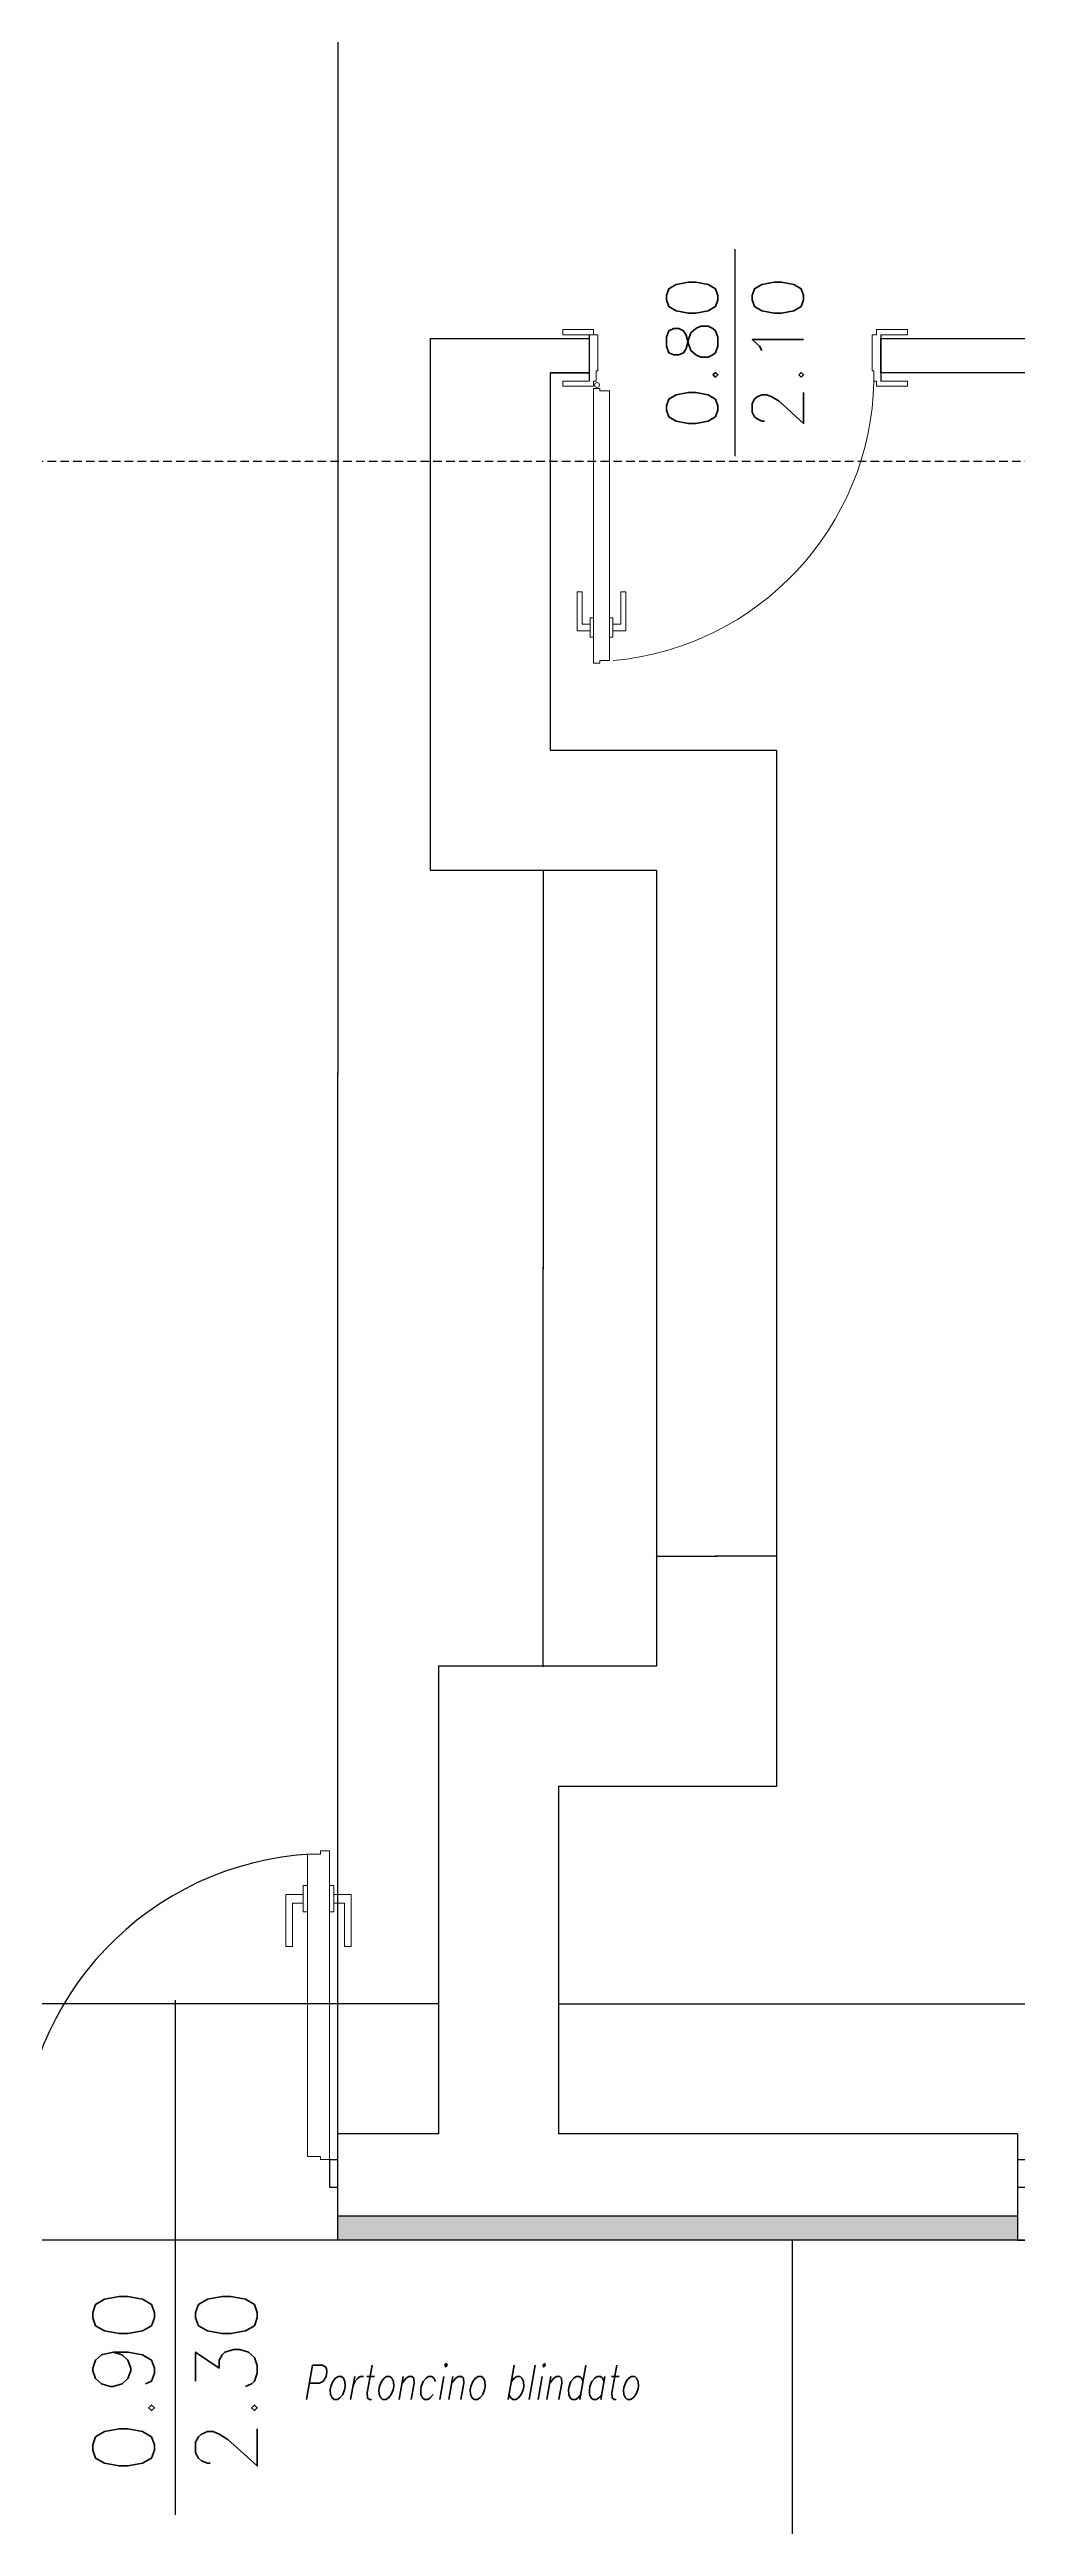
# Model space of a CAD drawing. Header units: metres. Extents: x -2057 to 8255, y -892 to 9175.
# Drawn here: x 3513 to 3795, y 7519 to 8241 of the extents above; entities that cross this region are included whole.
import ezdxf

# ---------------------------------------------------------------- set-up
doc = ezdxf.new("R2010")
doc.units = ezdxf.units.M
doc.header["$LTSCALE"] = 10
doc.header["$PDMODE"] = 35
doc.header["$PDSIZE"] = 0.1
for name, pattern in [('AUSGEZOGEN', [0]), ('CONTINUA', [0]), ('DASHED2', [0.375, 0.25, -0.125])]:
    doc.linetypes.add(name, pattern=pattern)
for name, color, linetype in [('Muri', 3, 'Continuous'), ('Retino', 8, 'Continuous'), ('Sottile', 5, 'Continuous'), ('Testi', 3, 'Continuous'), ('Verde', 84, 'Continuous')]:
    doc.layers.add(name, color=color, linetype=linetype)
doc.layers.add('QUOTE', color=13, linetype='AUSGEZOGEN', lineweight=18)
doc.styles.add('SIMPLEX-STRETTO', font='simplex.shx', dxfattribs={"width": 0.75, "oblique": 10})
doc.styles.get("Standard").update_dxf_attribs({"font": 'romans.shx'})
doc.dimstyles.new('ISO-25', dxfattribs={"dimtxt": 0.25, "dimasz": 0.2, "dimexe": 0.1, "dimexo": 0.1, "dimgap": 0.1, "dimtad": 0, "dimzin": 1, "dimtxsty": 'Standard', "dimblk": 'OBLIQUE', "dimcen": 2.5, "dimclrt": 2, "dimadec": 0, "dimazin": 0, "dimtfac": 1, "dimtmove": 0, "dimatfit": 3, "dimfxl": 1, "dimarcsym": 0})

# ---------------------------------------------------------------- blocks, each defined once
blk = doc.blocks.new('_Oblique')
at = {"color": 0, "linetype": 'ByBlock', "lineweight": -2}
blk.add_line((-0.5, -0.5), (0.5, 0.5), dxfattribs=at)
blk = doc.blocks.new('*D83')
at = {"layer": 'Defpoints', "color": 0, "transparency": 16777216}
for p in [(3661.67, 7671.7), (3661.67, 7671.7), (4041.64, 7671.7)]:
    blk.add_point(p, dxfattribs=at)
at = {"layer": 'QUOTE', "color": 0, "lineweight": -2, "transparency": 16777216}
for p, q in [((3661.67, 7671.7), (3851.11, 7671.7)), ((4041.64, 7671.7), (3852.2, 7671.7)), ((4041.64, 7671.8), (4041.64, 7671.8))]:
    blk.add_line(p, q, dxfattribs=at)
at = {"layer": 'QUOTE', "color": 0, "lineweight": -2, "transparency": 16777216, "xscale": 0.15, "yscale": 0.15, "zscale": 0.15, "rotation": 180}
blk.add_blockref('_Oblique', (3661.67, 7671.7), dxfattribs=at)
at = {"layer": 'QUOTE', "color": 0, "lineweight": -2, "transparency": 16777216, "xscale": 0.15, "yscale": 0.15, "zscale": 0.15}
blk.add_blockref('_Oblique', (4041.64, 7671.7), dxfattribs=at)
at = {"layer": 'QUOTE', "color": 2, "transparency": 16777216, "insert": (3851.66, 7671.7), "char_height": 0.18, "attachment_point": 5}
blk.add_mtext('379,97', dxfattribs=at)
blk = doc.blocks.new('*D84')
at = {"layer": 'Defpoints', "color": 0, "transparency": 16777216}
for p in [(3027.04, 7671.7), (3027.04, 7671.7), (3626.67, 7671.7)]:
    blk.add_point(p, dxfattribs=at)
at = {"layer": 'QUOTE', "color": 0, "lineweight": -2, "transparency": 16777216}
for p, q in [((3027.04, 7671.7), (3326.31, 7671.7)), ((3626.67, 7671.7), (3327.41, 7671.7))]:
    blk.add_line(p, q, dxfattribs=at)
at = {"layer": 'QUOTE', "color": 0, "lineweight": -2, "transparency": 16777216, "xscale": 0.15, "yscale": 0.15, "zscale": 0.15, "rotation": 180}
blk.add_blockref('_Oblique', (3027.04, 7671.7), dxfattribs=at)
at = {"layer": 'QUOTE', "color": 0, "lineweight": -2, "transparency": 16777216, "xscale": 0.15, "yscale": 0.15, "zscale": 0.15}
blk.add_blockref('_Oblique', (3626.67, 7671.7), dxfattribs=at)
at = {"layer": 'QUOTE', "color": 2, "transparency": 16777216, "insert": (3326.86, 7671.7), "char_height": 0.18, "attachment_point": 5}
blk.add_mtext('599,64', dxfattribs=at)
blk = doc.blocks.new('*D78')
at = {"layer": 'Defpoints', "color": 0, "transparency": 16777216}
for p in [(3597.32, 8252.05), (3597.32, 8252.05), (3597.32, 7633.76)]:
    blk.add_point(p, dxfattribs=at)
at = {"layer": 'QUOTE', "color": 0, "lineweight": -2, "transparency": 16777216}
for p, q in [((3597.32, 8252.05), (3597.32, 7943.45)), ((3597.32, 7633.76), (3597.32, 7942.37))]:
    blk.add_line(p, q, dxfattribs=at)
at = {"layer": 'QUOTE', "color": 0, "lineweight": -2, "transparency": 16777216, "xscale": 0.15, "yscale": 0.15, "zscale": 0.15}
for p, rotation in [((3597.32, 8252.05), 90), ((3597.32, 7633.76), 270)]:
    blk.add_blockref('_Oblique', p, dxfattribs=dict(at, rotation=rotation))
at = {"layer": 'QUOTE', "color": 2, "transparency": 16777216, "insert": (3597.32, 7942.91), "char_height": 0.18, "attachment_point": 5, "rotation": 90}
blk.add_mtext('618,28', dxfattribs=at)
blk = doc.blocks.new('*D93')
at = {"layer": 'Defpoints', "color": 0, "transparency": 16777216}
for p in [(3657.17, 8002.05), (3657.17, 7770.05), (3657.17, 7770.05)]:
    blk.add_point(p, dxfattribs=at)
at = {"layer": 'QUOTE', "color": 0, "lineweight": -2, "transparency": 16777216}
for p, q in [((3657.17, 8002.05), (3657.17, 7886.59)), ((3657.17, 7770.05), (3657.17, 7885.5))]:
    blk.add_line(p, q, dxfattribs=at)
at = {"layer": 'QUOTE', "color": 0, "lineweight": -2, "transparency": 16777216, "xscale": 0.15, "yscale": 0.15, "zscale": 0.15}
for p, rotation in [((3657.17, 8002.05), 90), ((3657.17, 7770.05), 270)]:
    blk.add_blockref('_Oblique', p, dxfattribs=dict(at, rotation=rotation))
at = {"layer": 'QUOTE', "color": 2, "transparency": 16777216, "insert": (3657.17, 7886.05), "char_height": 0.18, "attachment_point": 5, "rotation": 90}
blk.add_mtext('232,00', dxfattribs=at)
blk = doc.blocks.new('*D96')
at = {"layer": 'Defpoints', "color": 0, "transparency": 16777216}
for p in [(3690.17, 7802.09), (3725.17, 7802.09), (3725.17, 7802.09)]:
    blk.add_point(p, dxfattribs=at)
at = {"layer": 'QUOTE', "color": 0, "lineweight": -2, "transparency": 16777216}
for p, q in [((3690.17, 7802.09), (3707.21, 7802.09)), ((3725.17, 7802.09), (3708.13, 7802.09))]:
    blk.add_line(p, q, dxfattribs=at)
at = {"layer": 'QUOTE', "color": 0, "lineweight": -2, "transparency": 16777216, "xscale": 0.15, "yscale": 0.15, "zscale": 0.15, "rotation": 180}
blk.add_blockref('_Oblique', (3690.17, 7802.09), dxfattribs=at)
at = {"layer": 'QUOTE', "color": 0, "lineweight": -2, "transparency": 16777216, "xscale": 0.15, "yscale": 0.15, "zscale": 0.15}
blk.add_blockref('_Oblique', (3725.17, 7802.09), dxfattribs=at)
at = {"layer": 'QUOTE', "color": 2, "transparency": 16777216, "insert": (3707.67, 7802.09), "char_height": 0.18, "attachment_point": 5}
blk.add_mtext('35,00', dxfattribs=at)
blk = doc.blocks.new('*D98')
at = {"layer": 'Defpoints', "color": 0, "transparency": 16777216}
for p in [(3729.78, 7602.76), (4051.61, 7602.76), (4051.61, 7382.76)]:
    blk.add_point(p, dxfattribs=at)
at = {"layer": 'QUOTE', "color": 0, "lineweight": -2, "transparency": 16777216}
for p, q in [((4051.51, 7602.76), (3729.68, 7602.76)), ((3729.78, 7602.76), (3729.78, 7493.48)), ((3729.78, 7382.76), (3729.78, 7492.04)), ((4051.51, 7382.76), (3729.68, 7382.76))]:
    blk.add_line(p, q, dxfattribs=at)
at = {"layer": 'QUOTE', "color": 0, "lineweight": -2, "transparency": 16777216, "xscale": 0.2, "yscale": 0.2, "zscale": 0.2}
for p, rotation in [((3729.78, 7602.76), 90), ((3729.78, 7382.76), 270)]:
    blk.add_blockref('_Oblique', p, dxfattribs=dict(at, rotation=rotation))
at = {"layer": 'QUOTE', "color": 2, "transparency": 16777216, "insert": (3729.78, 7492.76), "char_height": 0.25, "attachment_point": 5, "rotation": 90}
blk.add_mtext('220,00', dxfattribs=at)

msp = doc.modelspace()

# ---------------------------------------------------------------- hatches: boundary and pattern name
at = {"layer": 'Verde'}
h = msp.add_hatch(dxfattribs=at)
h.set_pattern_fill('HONEY', color=252, scale=0.97)
h.set_pattern_definition([(0, (-277262.683, -85594.6857), (4.619625, 2.667141726), [3.07975, -6.1595]), (120, (-277262.683, -85594.6857), (-4.61962499, 2.667141743), [3.07975, -6.1595]), (60, (-277262.683, -85594.6857), (1e-08, 5.334283469), [-6.1595, 3.07975])])
h.paths.add_polyline_path([(3485.3495, 8637.7635), (3513.23, 8637.7638), (3513.23, 8630.7638), (3485.3495, 8630.7635)])
h.paths.add_polyline_path([(3502.3208, 7602.7635), (3502.3209, 7609.7637), (3485.3495, 7609.7637), (3485.3495, 7602.7635)])
h.paths.add_polyline_path([(3597.3208, 7609.7636), (3597.3208, 7602.7635), (3661.0371, 7602.7635), (3661.0371, 7609.7635)])
h.paths.add_polyline_path([(2996.0371, 8467.3526), (3003.0371, 8467.3526), (3003.0371, 8630.7635), (3485.3495, 8630.7635), (3485.3495, 8637.7635), (2996.0371, 8637.7635), (2996.0371, 8451.4526)])
h.paths.add_polyline_path([(3901.7241, 8637.7635), (3901.7241, 8630.7635), (4318.7643, 8630.7635), (4325.1364, 8637.7635)])
h.paths.add_polyline_path([(3513.23, 8630.7639), (3513.23, 8637.7639), (3513.23, 8637.7638), (3513.23, 8630.7638)])
h.paths.add_polyline_path([(4319.0371, 8469.7635), (4326.0371, 8469.7635), (4326.0371, 8637.7635), (4325.1364, 8637.7635), (4319.0371, 8630.7635)])
h.paths.add_polyline_path([(4319.0371, 8204.4881), (4326.0371, 8204.4881), (4326.0371, 8369.7635), (4319.0371, 8369.7635)])
h.paths.add_polyline_path([(4326.0371, 7671.427), (4319.0371, 7671.427), (4319.0371, 7609.7635), (4326.0371, 7602.7635)])
h.paths.add_polyline_path([(3740.9138, 7602.7635), (3795.4714, 7602.7635), (3795.4714, 7609.7634), (3661.0371, 7609.7635), (3661.0371, 7602.7635)])
h.paths.add_polyline_path([(3975.4714, 7609.7635), (3975.4714, 7602.7635), (4326.0371, 7602.7635), (4319.0371, 7609.7635)])
h.paths.add_polyline_path([(4319.0371, 7732.0242), (4326.0371, 7732.0242), (4326.0371, 8114.4881), (4319.0371, 8114.4881)])
h.paths.add_polyline_path([(4326.0371, 7672.0242), (4319.0371, 7672.0242), (4319.0371, 7671.427), (4326.0371, 7671.427)])

# ---------------------------------------------------------------- linework, layer by layer
for p, q in [((3597.3208, 7602.7636), (3502.3208, 7602.7639)), ((3795.4714, 7602.7634), (3975.4714, 7602.7634))]:
    msp.add_line(p, q)
at = {"layer": 'Muri'}
for p, q in [((3624.1731, 8157.0485), (3624.1731, 8002.0485)), ((3624.1731, 8157.0485), (3670.6136, 8157.0485)), ((3670.6136, 8157.0485), (3670.6136, 8147.0485)), ((3755.6136, 8147.0485), (3755.6136, 8157.0485)), ((3755.6136, 8157.0485), (4120.4071, 8157.0485)), ((3659.1731, 8147.0485), (3659.1731, 8037.0485)), ((3659.1731, 8147.0485), (3659.1731, 8037.0485)), ((3659.1731, 8147.0485), (3670.6136, 8147.0485)), ((3670.6136, 8147.0485), (3659.1731, 8147.0485)), ((4120.4071, 8147.0485), (3755.6136, 8147.0485)), ((3659.1731, 8037.0485), (3725.1731, 8037.0485)), ((3725.1731, 8037.0485), (3725.1731, 7735.0485)), ((3624.1731, 8002.0485), (3690.1731, 8002.0485)), ((3690.1731, 8002.0485), (3690.1731, 7770.0485)), ((3626.6731, 7770.0485), (3626.6731, 7633.7636)), ((3690.1731, 7770.0485), (3626.6731, 7770.0485)), ((3661.6731, 7735.0485), (3661.673, 7633.7635)), ((3725.1731, 7735.0485), (3661.6731, 7735.0485)), ((3597.3208, 7602.7636), (3597.3209, 7633.7636)), ((3597.3208, 7602.7636), (3597.3209, 7633.7636)), ((3626.6731, 7633.7636), (3597.3209, 7633.7636)), ((3795.4714, 7633.7633), (3661.673, 7633.7635)), ((3795.4714, 7633.7634), (3795.4714, 7602.7634)), ((3795.4714, 7633.7633), (3795.4714, 7602.7633)), ((3795.4714, 7602.7633), (3597.3208, 7602.7636))]:
    msp.add_line(p, q, dxfattribs=at)
at = {"layer": 'Muri', "linetype": 'CONTINUA', "lineweight": 9}
for p, q in [((3670.6136, 8147.0485), (3670.6136, 8157.0485)), ((3755.6136, 8147.0485), (3755.6136, 8157.0485))]:
    msp.add_line(p, q, dxfattribs=at)
at = {"layer": 'Retino', "linetype": 'DASHED2'}
msp.add_line((3807.6364, 8121.1642), (3283.5371, 8121.1642), dxfattribs=at)
at = {"layer": 'Sottile'}
for p, q in [((3713.1136, 8122.6701), (3713.1136, 8183.026)), ((3549.8208, 7672.7636), (3549.8208, 7522.7636)), ((3594.8207, 7626.2636), (3597.3208, 7626.2636)), ((3594.8207, 7626.2635), (3594.8207, 7618.2635)), ((3795.4714, 7626.2634), (3975.4714, 7626.2634)), ((3594.8208, 7618.2636), (3597.3208, 7618.2636)), ((3795.4714, 7618.2634), (3975.4714, 7618.2634)), ((3795.4714, 7609.7634), (3597.3208, 7609.7636))]:
    msp.add_line(p, q, dxfattribs=at)
at = {"layer": 'Sottile', "linetype": 'CONTINUA', "lineweight": 9}
for p, q in [((3671.8636, 8159.5989), (3662.8636, 8159.5989)), ((3662.8636, 8159.5989), (3662.8636, 8158.0989)), ((3671.8636, 8159.5989), (3662.8636, 8159.5989)), ((3662.8636, 8159.5989), (3662.8636, 8158.0989)), ((3662.8636, 8158.0989), (3671.6136, 8158.0989)), ((3662.8636, 8158.0989), (3670.6136, 8158.0989)), ((3670.6136, 8144.5989), (3670.6136, 8158.0989)), ((3671.8636, 8158.0989), (3671.8636, 8159.5989)), ((3671.8636, 8158.0989), (3671.8636, 8159.5989)), ((3671.8636, 8158.0989), (3672.1136, 8158.0989)), ((3671.8636, 8158.0989), (3672.1136, 8158.0989)), ((3673.1136, 8158.0989), (3672.1136, 8158.0989)), ((3673.1136, 8158.0989), (3672.1136, 8158.0989)), ((3673.1136, 8147.5972), (3673.1136, 8158.0989)), ((3673.1136, 8147.5972), (3673.1136, 8158.0989)), ((3753.1136, 8158.0989), (3754.1136, 8158.0989)), ((3753.1136, 8147.5972), (3753.1136, 8158.0989)), ((3753.1136, 8158.0989), (3754.1136, 8158.0989)), ((3753.1136, 8147.5972), (3753.1136, 8158.0989)), ((3754.1136, 8158.0989), (3754.3636, 8158.0989)), ((3754.1136, 8158.0989), (3754.3636, 8158.0989)), ((3754.3636, 8159.5989), (3763.3636, 8159.5989)), ((3754.3636, 8158.0989), (3754.3636, 8159.5989)), ((3754.3636, 8159.5989), (3763.3636, 8159.5989)), ((3754.3636, 8158.0989), (3754.3636, 8159.5989)), ((3755.6136, 8144.5989), (3755.6136, 8158.0989)), ((3763.3636, 8158.0989), (3755.6136, 8158.0989)), ((3763.3636, 8158.0989), (3755.6136, 8158.0989)), ((3763.3636, 8159.5989), (3763.3636, 8158.0989)), ((3763.3636, 8159.5989), (3763.3636, 8158.0989)), ((3662.8636, 8143.0989), (3662.8636, 8144.5989)), ((3662.8636, 8143.0989), (3662.8636, 8144.5989)), ((3662.8636, 8144.5989), (3670.6136, 8144.5989)), ((3671.8636, 8143.0989), (3662.8636, 8143.0989)), ((3671.8636, 8144.5989), (3671.8636, 8143.0989)), ((3672.1136, 8144.5989), (3671.8636, 8144.5989)), ((3671.8636, 8144.5989), (3671.8636, 8143.0989)), ((3672.1136, 8144.5989), (3671.8636, 8144.5989)), ((3672.1136, 8144.5989), (3672.6136, 8144.5989)), ((3672.1136, 8144.5989), (3672.6136, 8144.5989)), ((3672.6136, 8144.5989), (3672.6136, 8147.5972)), ((3672.6136, 8144.5989), (3672.6136, 8147.5972)), ((3672.6237, 8147.5972), (3673.1136, 8147.5972)), ((3672.6237, 8147.5972), (3673.1136, 8147.5972)), ((3753.6036, 8147.5972), (3753.1136, 8147.5972)), ((3753.6036, 8147.5972), (3753.1136, 8147.5972)), ((3753.6136, 8144.5989), (3753.6136, 8147.5972)), ((3753.6136, 8144.5989), (3753.6136, 8147.5972)), ((3754.1136, 8144.5989), (3753.6136, 8144.5989)), ((3754.1136, 8144.5989), (3753.6136, 8144.5989)), ((3754.1136, 8144.5989), (3754.3636, 8144.5989)), ((3754.1136, 8144.5989), (3754.3636, 8144.5989)), ((3754.3636, 8144.5989), (3754.3636, 8143.0989)), ((3754.3636, 8144.5989), (3754.3636, 8143.0989)), ((3754.3636, 8143.0989), (3763.3636, 8143.0989)), ((3754.3636, 8143.0989), (3763.3636, 8143.0989)), ((3763.3636, 8144.5989), (3755.6136, 8144.5989)), ((3763.3636, 8144.5989), (3755.6136, 8144.5989)), ((3763.3636, 8143.0989), (3763.3636, 8144.5989)), ((3763.3636, 8143.0989), (3763.3636, 8144.5989)), ((3671.825, 8142.4788), (3673.7095, 8142.4788)), ((3671.825, 8062.4168), (3671.825, 8142.4788)), ((3671.825, 8142.4788), (3673.7095, 8142.4788)), ((3671.825, 8062.4168), (3671.825, 8142.4788)), ((3673.7095, 8142.4788), (3673.7095, 8141.7721)), ((3673.7095, 8142.4788), (3673.7095, 8141.7721)), ((3676.5364, 8141.7721), (3673.7095, 8141.7721)), ((3676.5364, 8141.7721), (3673.7095, 8141.7721)), ((3676.5364, 8063.1235), (3676.5364, 8141.7721)), ((3676.5364, 8063.1235), (3676.5364, 8141.7721)), ((3667.1136, 8083.1468), (3667.1136, 8073.7241)), ((3668.5271, 8083.1468), (3667.1136, 8083.1468)), ((3667.1136, 8083.1468), (3667.1136, 8073.7241)), ((3668.5271, 8083.1468), (3667.1136, 8083.1468)), ((3668.5271, 8073.7241), (3668.5271, 8083.1468)), ((3668.5271, 8073.7241), (3668.5271, 8083.1468)), ((3679.8343, 8083.1468), (3681.2477, 8083.1468)), ((3679.8343, 8073.7241), (3679.8343, 8083.1468)), ((3679.8343, 8083.1468), (3681.2477, 8083.1468)), ((3679.8343, 8073.7241), (3679.8343, 8083.1468)), ((3681.2477, 8083.1468), (3681.2477, 8073.7241)), ((3681.2477, 8083.1468), (3681.2477, 8073.7241)), ((3667.1136, 8073.7241), (3667.1136, 8071.8395)), ((3667.1136, 8073.7241), (3667.1136, 8071.8395)), ((3667.1136, 8071.8395), (3670.8827, 8071.8395)), ((3667.1136, 8071.8395), (3670.8827, 8071.8395)), ((3670.8827, 8073.7241), (3668.5271, 8073.7241)), ((3670.8827, 8073.7241), (3668.5271, 8073.7241)), ((3671.825, 8075.6086), (3670.8827, 8075.6086)), ((3670.8827, 8069.955), (3670.8827, 8075.6086)), ((3671.825, 8075.6086), (3670.8827, 8075.6086)), ((3670.8827, 8069.955), (3670.8827, 8075.6086)), ((3670.8827, 8071.8395), (3670.8827, 8073.7241)), ((3670.8827, 8071.8395), (3670.8827, 8073.7241)), ((3671.825, 8069.955), (3671.825, 8075.6086)), ((3671.825, 8069.955), (3671.825, 8075.6086)), ((3676.5364, 8069.955), (3676.5364, 8075.6086)), ((3676.5364, 8075.6086), (3677.4786, 8075.6086)), ((3676.5364, 8069.955), (3676.5364, 8075.6086)), ((3676.5364, 8075.6086), (3677.4786, 8075.6086)), ((3677.4786, 8069.955), (3677.4786, 8075.6086)), ((3677.4786, 8069.955), (3677.4786, 8075.6086)), ((3677.4786, 8073.7241), (3679.8343, 8073.7241)), ((3677.4786, 8071.8395), (3677.4786, 8073.7241)), ((3677.4786, 8073.7241), (3679.8343, 8073.7241)), ((3677.4786, 8071.8395), (3677.4786, 8073.7241)), ((3681.2477, 8071.8395), (3677.4786, 8071.8395)), ((3681.2477, 8071.8395), (3677.4786, 8071.8395)), ((3681.2477, 8073.7241), (3681.2477, 8071.8395)), ((3681.2477, 8073.7241), (3681.2477, 8071.8395)), ((3670.8827, 8069.955), (3671.825, 8069.955)), ((3670.8827, 8069.955), (3671.825, 8069.955)), ((3677.4786, 8069.955), (3676.5364, 8069.955)), ((3677.4786, 8069.955), (3676.5364, 8069.955)), ((3671.825, 8062.4168), (3673.7095, 8062.4168)), ((3671.825, 8062.4168), (3673.7095, 8062.4168)), ((3676.5364, 8063.1235), (3673.7095, 8063.1235)), ((3673.7095, 8062.4168), (3673.7095, 8063.1235)), ((3676.5364, 8063.1235), (3673.7095, 8063.1235)), ((3673.7095, 8062.4168), (3673.7095, 8063.1235)), ((3588.4787, 7715.312), (3588.4787, 7627.2148)), ((3588.4787, 7715.312), (3592.2839, 7715.312)), ((3588.4787, 7715.312), (3588.4787, 7627.2148)), ((3588.4787, 7715.312), (3592.2839, 7715.312)), ((3594.8207, 7716.2633), (3592.2839, 7716.2633)), ((3592.2839, 7716.2633), (3592.2839, 7715.312)), ((3594.8207, 7716.2633), (3592.2839, 7716.2633)), ((3592.2839, 7716.2633), (3592.2839, 7715.312)), ((3594.8207, 7716.2633), (3594.8207, 7626.2635)), ((3594.8207, 7716.2633), (3594.8207, 7626.2635)), ((3582.1367, 7701.0424), (3582.1367, 7703.5792)), ((3582.1367, 7703.5792), (3587.2103, 7703.5792)), ((3582.1367, 7701.0424), (3582.1367, 7703.5792)), ((3582.1367, 7703.5792), (3587.2103, 7703.5792)), ((3587.2103, 7706.1161), (3588.4787, 7706.1161)), ((3587.2103, 7706.1161), (3587.2103, 7698.5056)), ((3587.2103, 7706.1161), (3588.4787, 7706.1161)), ((3587.2103, 7706.1161), (3587.2103, 7698.5056)), ((3587.2103, 7703.5792), (3587.2103, 7701.0424)), ((3587.2103, 7703.5792), (3587.2103, 7701.0424)), ((3588.4787, 7706.1161), (3588.4787, 7698.5056)), ((3588.4787, 7706.1161), (3588.4787, 7698.5056)), ((3594.8207, 7706.1161), (3594.8207, 7698.5056)), ((3596.0892, 7706.1161), (3594.8207, 7706.1161)), ((3594.8207, 7706.1161), (3594.8207, 7698.5056)), ((3596.0892, 7706.1161), (3594.8207, 7706.1161)), ((3596.0892, 7706.1161), (3596.0892, 7698.5056)), ((3596.0892, 7706.1161), (3596.0892, 7698.5056)), ((3601.1628, 7703.5792), (3596.0892, 7703.5792)), ((3596.0892, 7703.5792), (3596.0892, 7701.0424)), ((3601.1628, 7703.5792), (3596.0892, 7703.5792)), ((3596.0892, 7703.5792), (3596.0892, 7701.0424)), ((3601.1628, 7701.0424), (3601.1628, 7703.5792)), ((3601.1628, 7701.0424), (3601.1628, 7703.5792)), ((3582.1367, 7688.3583), (3582.1367, 7701.0424)), ((3582.1367, 7688.3583), (3582.1367, 7701.0424)), ((3587.2103, 7701.0424), (3584.0393, 7701.0424)), ((3584.0393, 7701.0424), (3584.0393, 7688.3583)), ((3587.2103, 7701.0424), (3584.0393, 7701.0424)), ((3584.0393, 7701.0424), (3584.0393, 7688.3583)), ((3588.4787, 7698.5056), (3587.2103, 7698.5056)), ((3588.4787, 7698.5056), (3587.2103, 7698.5056)), ((3594.8207, 7698.5056), (3596.0892, 7698.5056)), ((3594.8207, 7698.5056), (3596.0892, 7698.5056)), ((3596.0892, 7701.0424), (3599.2602, 7701.0424)), ((3596.0892, 7701.0424), (3599.2602, 7701.0424)), ((3599.2602, 7701.0424), (3599.2602, 7688.3583)), ((3599.2602, 7701.0424), (3599.2602, 7688.3583)), ((3601.1628, 7688.3583), (3601.1628, 7701.0424)), ((3601.1628, 7688.3583), (3601.1628, 7701.0424)), ((3584.0393, 7688.3583), (3582.1367, 7688.3583)), ((3584.0393, 7688.3583), (3582.1367, 7688.3583)), ((3599.2602, 7688.3583), (3601.1628, 7688.3583)), ((3599.2602, 7688.3583), (3601.1628, 7688.3583)), ((3588.4787, 7627.2148), (3592.2839, 7627.2148)), ((3588.4787, 7627.2148), (3592.2839, 7627.2148)), ((3592.2839, 7626.2635), (3592.2839, 7627.2148)), ((3592.2839, 7626.2635), (3592.2839, 7627.2148)), ((3594.8207, 7626.2635), (3592.2839, 7626.2635)), ((3594.8207, 7626.2635), (3592.2839, 7626.2635))]:
    msp.add_line(p, q, dxfattribs=at)
at = {"layer": 'Sottile', "linetype": 'CONTINUA', "lineweight": 30}
for p, q in [((3670.6136, 8158.0989), (3670.6136, 8144.5989)), ((3755.6136, 8158.0989), (3755.6136, 8144.5989))]:
    msp.add_line(p, q, dxfattribs=at)
at = {"layer": 'Sottile', "linetype": 'CONTINUA', "lineweight": 9}
msp.add_circle((3672.8636, 8143.4489), 0.7, dxfattribs=at)
msp.add_circle((3672.8636, 8143.4489), 0.7, dxfattribs=at)
msp.add_arc((3670.0354, 8146.3836), 83.5973, 275.147907, 358.7766888, dxfattribs=at)
msp.add_arc((3670.0354, 8146.3836), 83.5973, 275.147907, 358.7766888, dxfattribs=at)
at = {"layer": 'Sottile'}
msp.add_arc((3594.4671, 7625.7951), 89.6475, 93.0913621, 179.7005439, dxfattribs=at)
at = {"layer": 'Testi'}
msp.add_lwpolyline([(2996.0371, 8637.7635), (4326.0371, 8637.7635), (4326.0371, 7602.7635), (2996.0371, 7602.7635)], close=True, dxfattribs=at)

# ---------------------------------------------------------------- texts
at = {"layer": 'Testi', "attachment_point": 5, "rotation": 90}
for s, width, insert, char_height in [('0.80\\P2.10', 0.814159, (3713.1136, 8152.848), 15), ('0.90\\P2.30', 0.732202, (3549.8208, 7561.6731), 18)]:
    msp.add_mtext_dynamic_manual_height_columns(s, width=width, gutter_width=12.5, heights=[0], dxfattribs=dict(at, insert=insert, char_height=char_height))
at = {"layer": 'Testi', "color": 7, "insert": (3586.8888, 7566.355), "char_height": 10, "width": 148.215848, "attachment_point": 1, "style": 'SIMPLEX-STRETTO'}
msp.add_mtext('Portoncino blindato', dxfattribs=at)

# ---------------------------------------------------------------- dimensions: what is measured, and where the dimension line sits
at = {"layer": 'QUOTE'}
for base, p1, p2, picture, middle in [((3597.3209, 8252.0485), (3597.3209, 7633.7644), (3597.3209, 8252.0485), '*D78', (3597.3209, 7942.9064)), ((3657.1731, 7770.0485), (3657.1731, 8002.0485), (3657.1731, 7770.0485), '*D93', (3657.1731, 7886.0485))]:
    dim = msp.add_linear_dim(base=base, p1=p1, p2=p2, angle=90, dimstyle='ISO-25', override={"dimtxt": 0.18, "dimasz": 0.15}, dxfattribs=at)
    dim.commit()
    dim.dimension.update_dxf_attribs({"geometry": picture, "text_midpoint": middle})
for base, p1, p2, picture, middle in [((3725.1731, 7802.0901), (3690.1731, 7802.0901), (3725.1731, 7802.0901), '*D96', (3707.6731, 7802.0901)), ((3027.0371, 7671.7021), (3626.6731, 7671.7021), (3027.0371, 7671.7021), '*D84', (3326.8551, 7671.7021)), ((3661.6731, 7671.7021), (4041.642, 7671.702), (3661.6731, 7671.7021), '*D83', (3851.6575, 7671.7021))]:
    dim = msp.add_linear_dim(base=base, p1=p1, p2=p2, dimstyle='ISO-25', override={"dimtxt": 0.18, "dimasz": 0.15}, dxfattribs=at)
    dim.commit()
    dim.dimension.update_dxf_attribs({"geometry": picture, "text_midpoint": middle})
dim = msp.add_linear_dim(base=(3729.7777, 7602.7635), p1=(4051.6051, 7382.7635), p2=(4051.6051, 7602.7635), angle=90, dimstyle='ISO-25', dxfattribs=at)
dim.commit()
dim.dimension.update_dxf_attribs({"geometry": '*D98', "text_midpoint": (3729.7777, 7492.7635)})

doc.saveas('drawing.dxf')
